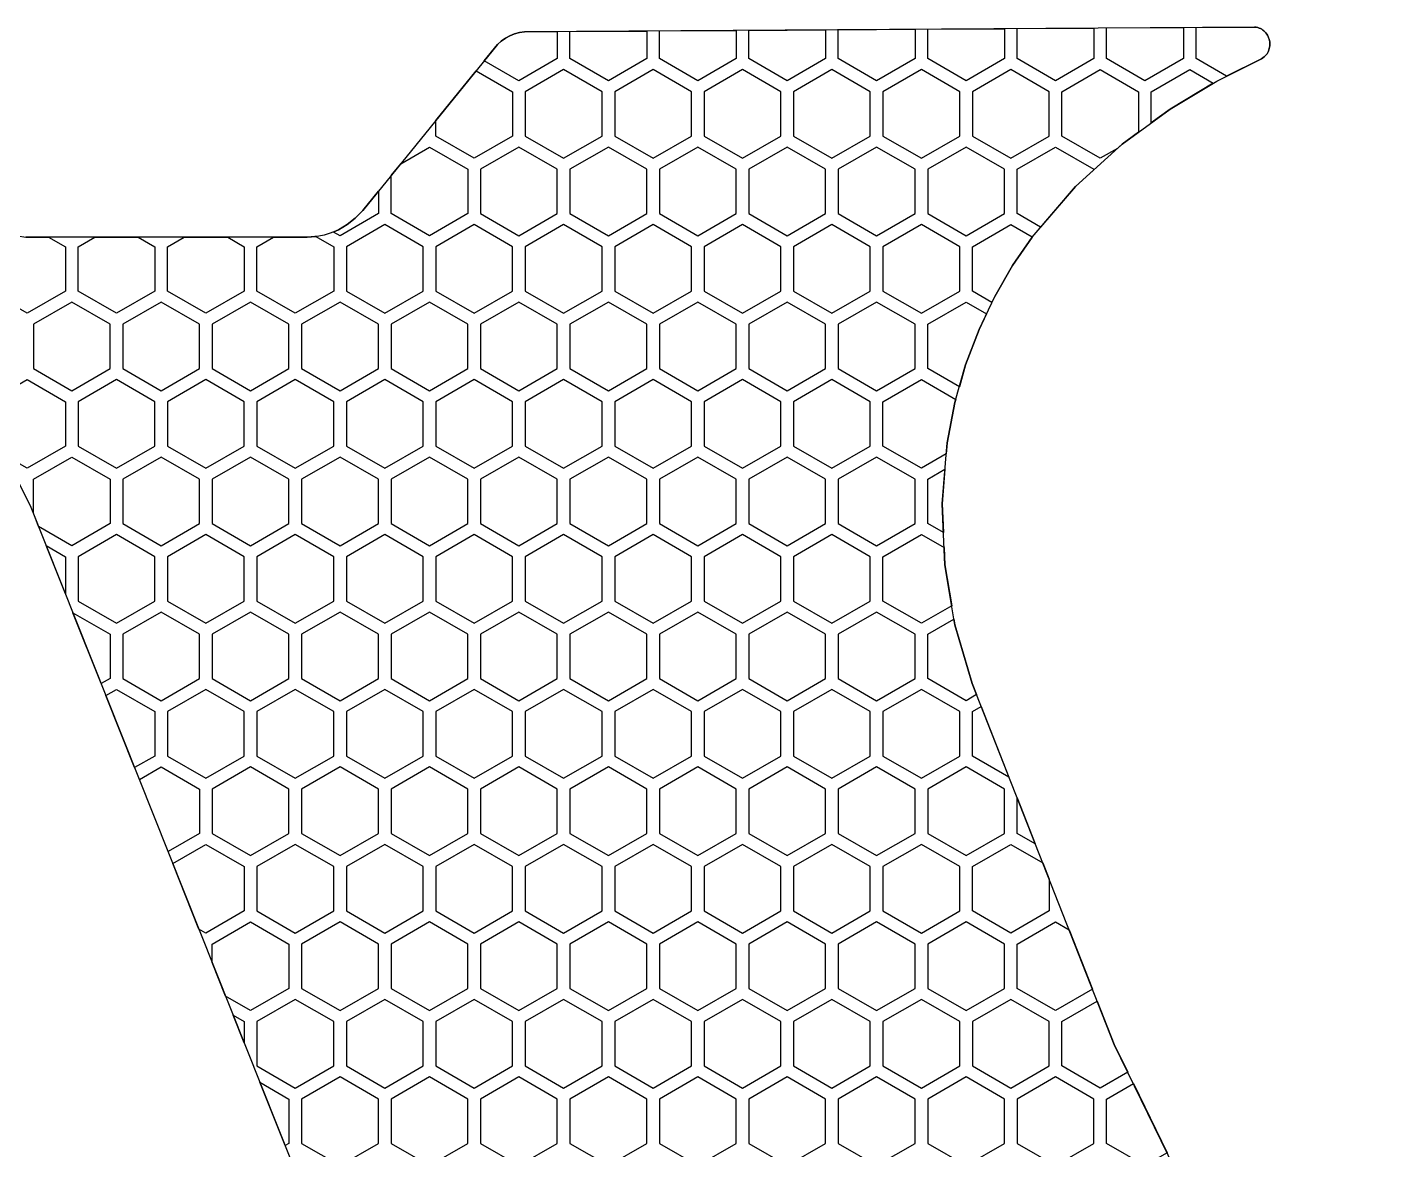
# Model space of a CAD drawing. Header units: millimetres. Extents: x 72 to 196, y -163 to -74.
# Drawn here: x 133.9 to 187.2, y -118.3 to -74 of the extents above; entities that cross this region are included whole.
import ezdxf

# ---------------------------------------------------------------- set-up
doc = ezdxf.new("R2010")
doc.units = ezdxf.units.MM
for name, color, linetype in [('outline_1', 3, 'Continuous'), ('pattern_0171', 2, 'Continuous'), ('pattern_0172', 2, 'Continuous'), ('pattern_0173', 2, 'Continuous'), ('pattern_0174', 2, 'Continuous'), ('pattern_0175', 2, 'Continuous'), ('pattern_0176', 2, 'Continuous'), ('pattern_0177', 2, 'Continuous'), ('pattern_0178', 2, 'Continuous'), ('pattern_0179', 2, 'Continuous'), ('pattern_0180', 2, 'Continuous'), ('pattern_0181', 2, 'Continuous'), ('pattern_0182', 2, 'Continuous'), ('pattern_0183', 2, 'Continuous'), ('pattern_0184', 2, 'Continuous'), ('pattern_0185', 2, 'Continuous'), ('pattern_0186', 2, 'Continuous'), ('pattern_0187', 2, 'Continuous'), ('pattern_0188', 2, 'Continuous'), ('pattern_0189', 2, 'Continuous'), ('pattern_0190', 2, 'Continuous'), ('pattern_0191', 2, 'Continuous'), ('pattern_0192', 2, 'Continuous'), ('pattern_0193', 2, 'Continuous'), ('pattern_0194', 2, 'Continuous'), ('pattern_0195', 2, 'Continuous'), ('pattern_0196', 2, 'Continuous'), ('pattern_0197', 2, 'Continuous'), ('pattern_0198', 2, 'Continuous'), ('pattern_0199', 2, 'Continuous'), ('pattern_0200', 2, 'Continuous'), ('pattern_0201', 2, 'Continuous'), ('pattern_0202', 2, 'Continuous'), ('pattern_0203', 2, 'Continuous'), ('pattern_0204', 2, 'Continuous'), ('pattern_0205', 2, 'Continuous'), ('pattern_0206', 2, 'Continuous'), ('pattern_0207', 2, 'Continuous'), ('pattern_0208', 2, 'Continuous'), ('pattern_0209', 2, 'Continuous'), ('pattern_0210', 2, 'Continuous'), ('pattern_0211', 2, 'Continuous'), ('pattern_0212', 2, 'Continuous'), ('pattern_0213', 2, 'Continuous'), ('pattern_0214', 2, 'Continuous'), ('pattern_0215', 2, 'Continuous'), ('pattern_0216', 2, 'Continuous'), ('pattern_0217', 2, 'Continuous'), ('pattern_0218', 2, 'Continuous'), ('pattern_0219', 2, 'Continuous'), ('pattern_0220', 2, 'Continuous'), ('pattern_0221', 2, 'Continuous'), ('pattern_0222', 2, 'Continuous'), ('pattern_0223', 2, 'Continuous'), ('pattern_0224', 2, 'Continuous'), ('pattern_0225', 2, 'Continuous'), ('pattern_0226', 2, 'Continuous'), ('pattern_0227', 2, 'Continuous'), ('pattern_0228', 2, 'Continuous'), ('pattern_0229', 2, 'Continuous'), ('pattern_0230', 2, 'Continuous'), ('pattern_0231', 2, 'Continuous'), ('pattern_0232', 2, 'Continuous'), ('pattern_0233', 2, 'Continuous'), ('pattern_0234', 2, 'Continuous'), ('pattern_0235', 2, 'Continuous'), ('pattern_0236', 2, 'Continuous'), ('pattern_0237', 2, 'Continuous'), ('pattern_0238', 2, 'Continuous'), ('pattern_0239', 2, 'Continuous'), ('pattern_0240', 2, 'Continuous'), ('pattern_0241', 2, 'Continuous'), ('pattern_0242', 2, 'Continuous'), ('pattern_0243', 2, 'Continuous'), ('pattern_0244', 2, 'Continuous'), ('pattern_0245', 2, 'Continuous'), ('pattern_0246', 2, 'Continuous'), ('pattern_0247', 2, 'Continuous'), ('pattern_0248', 2, 'Continuous'), ('pattern_0249', 2, 'Continuous'), ('pattern_0250', 2, 'Continuous'), ('pattern_0251', 2, 'Continuous'), ('pattern_0252', 2, 'Continuous'), ('pattern_0253', 2, 'Continuous'), ('pattern_0254', 2, 'Continuous'), ('pattern_0255', 2, 'Continuous'), ('pattern_0256', 2, 'Continuous'), ('pattern_0258', 2, 'Continuous'), ('pattern_0259', 2, 'Continuous'), ('pattern_0260', 2, 'Continuous'), ('pattern_0261', 2, 'Continuous'), ('pattern_0262', 2, 'Continuous'), ('pattern_0263', 2, 'Continuous'), ('pattern_0264', 2, 'Continuous'), ('pattern_0265', 2, 'Continuous'), ('pattern_0266', 2, 'Continuous'), ('pattern_0267', 2, 'Continuous'), ('pattern_0268', 2, 'Continuous'), ('pattern_0270', 2, 'Continuous'), ('pattern_0271', 2, 'Continuous'), ('pattern_0272', 2, 'Continuous'), ('pattern_0273', 2, 'Continuous'), ('pattern_0274', 2, 'Continuous'), ('pattern_0275', 2, 'Continuous'), ('pattern_0276', 2, 'Continuous'), ('pattern_0277', 2, 'Continuous'), ('pattern_0278', 2, 'Continuous'), ('pattern_0279', 2, 'Continuous'), ('pattern_0280', 2, 'Continuous'), ('pattern_0286', 2, 'Continuous'), ('pattern_0287', 2, 'Continuous'), ('pattern_0288', 2, 'Continuous'), ('pattern_0289', 2, 'Continuous'), ('pattern_0290', 2, 'Continuous'), ('pattern_0291', 2, 'Continuous'), ('pattern_0292', 2, 'Continuous'), ('pattern_0293', 2, 'Continuous'), ('pattern_0294', 2, 'Continuous'), ('pattern_0295', 2, 'Continuous'), ('pattern_0296', 2, 'Continuous'), ('pattern_0305', 2, 'Continuous'), ('pattern_0306', 2, 'Continuous'), ('pattern_0307', 2, 'Continuous'), ('pattern_0308', 2, 'Continuous'), ('pattern_0309', 2, 'Continuous'), ('pattern_0310', 2, 'Continuous'), ('pattern_0311', 2, 'Continuous'), ('pattern_0312', 2, 'Continuous'), ('pattern_0313', 2, 'Continuous'), ('pattern_0314', 2, 'Continuous'), ('pattern_0315', 2, 'Continuous'), ('pattern_0316', 2, 'Continuous'), ('pattern_0332', 2, 'Continuous'), ('pattern_0333', 2, 'Continuous'), ('pattern_0334', 2, 'Continuous'), ('pattern_0335', 2, 'Continuous'), ('pattern_0336', 2, 'Continuous'), ('pattern_0337', 2, 'Continuous'), ('pattern_0338', 2, 'Continuous'), ('pattern_0339', 2, 'Continuous'), ('pattern_0340', 2, 'Continuous'), ('pattern_0355', 2, 'Continuous'), ('pattern_0356', 2, 'Continuous'), ('pattern_0357', 2, 'Continuous'), ('pattern_0358', 2, 'Continuous'), ('pattern_0359', 2, 'Continuous'), ('pattern_0360', 2, 'Continuous'), ('pattern_0361', 2, 'Continuous'), ('pattern_0362', 2, 'Continuous'), ('pattern_0363', 2, 'Continuous'), ('pattern_0378', 2, 'Continuous'), ('pattern_0379', 2, 'Continuous'), ('pattern_0380', 2, 'Continuous'), ('pattern_0381', 2, 'Continuous'), ('pattern_0382', 2, 'Continuous'), ('pattern_0383', 2, 'Continuous'), ('pattern_0384', 2, 'Continuous'), ('pattern_0385', 2, 'Continuous'), ('pattern_0386', 2, 'Continuous')]:
    doc.layers.add(name, color=color, linetype=linetype)

msp = doc.modelspace()

# ---------------------------------------------------------------- linework, layer by layer
at = {"layer": 'outline_1'}
for points in [[(187.226, -135.387), (176.855, -114.14), (171.241, -99.891), (170.564, -97.575), (170.163, -95.201), (170.054, -92.799), (170.253, -90.395), (170.561, -88.804), (170.985, -87.311), (171.514, -85.914), (172.135, -84.611), (172.838, -83.399), (173.611, -82.274), (175.32, -80.277), (177.166, -78.6), (179.058, -77.22), (180.902, -76.115), (182.664, -75.233), (182.718, -75.2), (182.766, -75.163), (182.81, -75.122), (182.849, -75.079), (182.884, -75.033), (182.913, -74.986), (182.938, -74.936), (182.959, -74.884), (182.975, -74.832), (182.986, -74.778), (182.993, -74.724), (182.996, -74.67), (182.995, -74.615), (182.989, -74.561), (182.979, -74.507), (182.966, -74.454), (182.948, -74.402), (182.927, -74.352), (182.902, -74.304), (182.873, -74.258), (182.84, -74.214), (182.804, -74.173), (182.764, -74.135), (182.721, -74.1), (182.674, -74.069), (182.624, -74.042), (182.571, -74.02), (182.515, -74.002), (182.455, -73.988), (182.392, -73.98), (153.564, -74.172), (153.366, -74.202), (153.175, -74.254), (152.991, -74.327), (152.816, -74.421), (152.653, -74.534), (152.503, -74.666), (147.189, -81.216), (146.887, -81.519), (146.57, -81.776), (146.402, -81.885), (146.229, -81.982), (146.047, -82.066), (145.857, -82.136), (145.658, -82.193), (145.448, -82.237), (144.994, -82.28), (133.885, -82.271)], [(133.403, -91.595), (134.057, -92.871), (160.821, -160.057)]]:
    msp.add_lwpolyline(points, dxfattribs=at)
at = {"layer": 'pattern_0171'}
msp.add_lwpolyline([(143.123, -115.629), (144.27, -116.292), (144.27, -118.042), (144.119, -118.129)], close=True, dxfattribs=at)
at = {"layer": 'pattern_0172'}
msp.add_lwpolyline([(147.801, -116.292), (146.286, -115.417), (144.77, -116.292), (144.77, -118.042), (146.286, -118.917), (147.801, -118.042)], close=True, dxfattribs=at)
at = {"layer": 'pattern_0173'}
msp.add_lwpolyline([(151.332, -116.292), (149.817, -115.417), (148.301, -116.292), (148.301, -118.042), (149.817, -118.917), (151.332, -118.042)], close=True, dxfattribs=at)
at = {"layer": 'pattern_0174'}
msp.add_lwpolyline([(154.863, -116.292), (153.348, -115.417), (151.832, -116.292), (151.832, -118.042), (153.348, -118.917), (154.863, -118.042)], close=True, dxfattribs=at)
at = {"layer": 'pattern_0175'}
msp.add_lwpolyline([(158.394, -116.292), (156.879, -115.417), (155.363, -116.292), (155.363, -118.042), (156.879, -118.917), (158.394, -118.042)], close=True, dxfattribs=at)
at = {"layer": 'pattern_0176'}
msp.add_lwpolyline([(161.926, -116.292), (160.41, -115.417), (158.894, -116.292), (158.894, -118.042), (160.41, -118.917), (161.926, -118.042)], close=True, dxfattribs=at)
at = {"layer": 'pattern_0177'}
msp.add_lwpolyline([(165.457, -116.292), (163.941, -115.417), (162.426, -116.292), (162.426, -118.042), (163.941, -118.917), (165.457, -118.042)], close=True, dxfattribs=at)
at = {"layer": 'pattern_0178'}
msp.add_lwpolyline([(168.988, -116.292), (167.472, -115.417), (165.957, -116.292), (165.957, -118.042), (167.472, -118.917), (168.988, -118.042)], close=True, dxfattribs=at)
at = {"layer": 'pattern_0179'}
msp.add_lwpolyline([(172.519, -116.292), (171.003, -115.417), (169.488, -116.292), (169.488, -118.042), (171.003, -118.917), (172.519, -118.042)], close=True, dxfattribs=at)
at = {"layer": 'pattern_0180'}
msp.add_lwpolyline([(176.05, -116.292), (174.534, -115.417), (173.019, -116.292), (173.019, -118.042), (174.534, -118.917), (176.05, -118.042)], close=True, dxfattribs=at)
at = {"layer": 'pattern_0181'}
msp.add_lwpolyline([(178.94, -118.412), (178.065, -118.917), (176.55, -118.042), (176.55, -116.292), (177.607, -115.681)], close=True, dxfattribs=at)
at = {"layer": 'pattern_0182'}
msp.add_lwpolyline([(142.068, -112.981), (142.505, -113.234), (142.505, -114.078)], close=True, dxfattribs=at)
at = {"layer": 'pattern_0183'}
msp.add_lwpolyline([(146.036, -113.234), (144.52, -112.359), (143.005, -113.234), (143.005, -114.984), (144.52, -115.859), (146.036, -114.984)], close=True, dxfattribs=at)
at = {"layer": 'pattern_0184'}
msp.add_lwpolyline([(149.567, -113.234), (148.051, -112.359), (146.536, -113.234), (146.536, -114.984), (148.051, -115.859), (149.567, -114.984)], close=True, dxfattribs=at)
at = {"layer": 'pattern_0185'}
msp.add_lwpolyline([(153.098, -113.234), (151.582, -112.359), (150.067, -113.234), (150.067, -114.984), (151.582, -115.859), (153.098, -114.984)], close=True, dxfattribs=at)
at = {"layer": 'pattern_0186'}
msp.add_lwpolyline([(156.629, -113.234), (155.113, -112.359), (153.598, -113.234), (153.598, -114.984), (155.113, -115.859), (156.629, -114.984)], close=True, dxfattribs=at)
at = {"layer": 'pattern_0187'}
msp.add_lwpolyline([(160.16, -113.234), (158.644, -112.359), (157.129, -113.234), (157.129, -114.984), (158.644, -115.859), (160.16, -114.984)], close=True, dxfattribs=at)
at = {"layer": 'pattern_0188'}
msp.add_lwpolyline([(163.691, -113.234), (162.176, -112.359), (160.66, -113.234), (160.66, -114.984), (162.176, -115.859), (163.691, -114.984)], close=True, dxfattribs=at)
at = {"layer": 'pattern_0189'}
msp.add_lwpolyline([(167.222, -113.234), (165.707, -112.359), (164.191, -113.234), (164.191, -114.984), (165.707, -115.859), (167.222, -114.984)], close=True, dxfattribs=at)
at = {"layer": 'pattern_0190'}
msp.add_lwpolyline([(170.753, -113.234), (169.238, -112.359), (167.722, -113.234), (167.722, -114.984), (169.238, -115.859), (170.753, -114.984)], close=True, dxfattribs=at)
at = {"layer": 'pattern_0191'}
msp.add_lwpolyline([(174.284, -113.234), (172.769, -112.359), (171.253, -113.234), (171.253, -114.984), (172.769, -115.859), (174.284, -114.984)], close=True, dxfattribs=at)
at = {"layer": 'pattern_0192'}
msp.add_lwpolyline([(176.855, -114.14), (177.387, -115.231), (176.3, -115.859), (174.784, -114.984), (174.784, -113.234), (176.18, -112.428)], close=True, dxfattribs=at)
at = {"layer": 'pattern_0193'}
msp.add_lwpolyline([(141.239, -110.901), (141.239, -110.176), (142.755, -109.301), (144.27, -110.176), (144.27, -111.926), (142.755, -112.801), (141.769, -112.232)], close=True, dxfattribs=at)
at = {"layer": 'pattern_0194'}
msp.add_lwpolyline([(147.801, -110.176), (146.286, -109.301), (144.77, -110.176), (144.77, -111.926), (146.286, -112.801), (147.801, -111.926)], close=True, dxfattribs=at)
at = {"layer": 'pattern_0195'}
msp.add_lwpolyline([(151.332, -110.176), (149.817, -109.301), (148.301, -110.176), (148.301, -111.926), (149.817, -112.801), (151.332, -111.926)], close=True, dxfattribs=at)
at = {"layer": 'pattern_0196'}
msp.add_lwpolyline([(154.863, -110.176), (153.348, -109.301), (151.832, -110.176), (151.832, -111.926), (153.348, -112.801), (154.863, -111.926)], close=True, dxfattribs=at)
at = {"layer": 'pattern_0197'}
msp.add_lwpolyline([(158.394, -110.176), (156.879, -109.301), (155.363, -110.176), (155.363, -111.926), (156.879, -112.801), (158.394, -111.926)], close=True, dxfattribs=at)
at = {"layer": 'pattern_0198'}
msp.add_lwpolyline([(161.926, -110.176), (160.41, -109.301), (158.894, -110.176), (158.894, -111.926), (160.41, -112.801), (161.926, -111.926)], close=True, dxfattribs=at)
at = {"layer": 'pattern_0199'}
msp.add_lwpolyline([(165.457, -110.176), (163.941, -109.301), (162.426, -110.176), (162.426, -111.926), (163.941, -112.801), (165.457, -111.926)], close=True, dxfattribs=at)
at = {"layer": 'pattern_0200'}
msp.add_lwpolyline([(168.988, -110.176), (167.472, -109.301), (165.957, -110.176), (165.957, -111.926), (167.472, -112.801), (168.988, -111.926)], close=True, dxfattribs=at)
at = {"layer": 'pattern_0201'}
msp.add_lwpolyline([(172.519, -110.176), (171.003, -109.301), (169.488, -110.176), (169.488, -111.926), (171.003, -112.801), (172.519, -111.926)], close=True, dxfattribs=at)
at = {"layer": 'pattern_0202'}
msp.add_lwpolyline([(175.995, -111.957), (174.534, -112.801), (173.019, -111.926), (173.019, -110.176), (174.534, -109.301), (175.07, -109.61)], close=True, dxfattribs=at)
at = {"layer": 'pattern_0203'}
msp.add_lwpolyline([(139.684, -106.996), (140.989, -106.243), (142.505, -107.118), (142.505, -108.868), (140.989, -109.743), (140.714, -109.584)], close=True, dxfattribs=at)
at = {"layer": 'pattern_0204'}
msp.add_lwpolyline([(146.036, -107.118), (144.52, -106.243), (143.005, -107.118), (143.005, -108.868), (144.52, -109.743), (146.036, -108.868)], close=True, dxfattribs=at)
at = {"layer": 'pattern_0205'}
msp.add_lwpolyline([(149.567, -107.118), (148.051, -106.243), (146.536, -107.118), (146.536, -108.868), (148.051, -109.743), (149.567, -108.868)], close=True, dxfattribs=at)
at = {"layer": 'pattern_0206'}
msp.add_lwpolyline([(153.098, -107.118), (151.582, -106.243), (150.067, -107.118), (150.067, -108.868), (151.582, -109.743), (153.098, -108.868)], close=True, dxfattribs=at)
at = {"layer": 'pattern_0207'}
msp.add_lwpolyline([(156.629, -107.118), (155.113, -106.243), (153.598, -107.118), (153.598, -108.868), (155.113, -109.743), (156.629, -108.868)], close=True, dxfattribs=at)
at = {"layer": 'pattern_0208'}
msp.add_lwpolyline([(160.16, -107.118), (158.644, -106.243), (157.129, -107.118), (157.129, -108.868), (158.644, -109.743), (160.16, -108.868)], close=True, dxfattribs=at)
at = {"layer": 'pattern_0209'}
msp.add_lwpolyline([(163.691, -107.118), (162.176, -106.243), (160.66, -107.118), (160.66, -108.868), (162.176, -109.743), (163.691, -108.868)], close=True, dxfattribs=at)
at = {"layer": 'pattern_0210'}
msp.add_lwpolyline([(167.222, -107.118), (165.707, -106.243), (164.191, -107.118), (164.191, -108.868), (165.707, -109.743), (167.222, -108.868)], close=True, dxfattribs=at)
at = {"layer": 'pattern_0211'}
msp.add_lwpolyline([(170.753, -107.118), (169.238, -106.243), (167.722, -107.118), (167.722, -108.868), (169.238, -109.743), (170.753, -108.868)], close=True, dxfattribs=at)
at = {"layer": 'pattern_0212'}
msp.add_lwpolyline([(174.284, -107.616), (174.284, -108.868), (172.769, -109.743), (171.253, -108.868), (171.253, -107.118), (172.769, -106.243), (174.03, -106.971)], close=True, dxfattribs=at)
at = {"layer": 'pattern_0213'}
msp.add_lwpolyline([(138.363, -103.681), (139.223, -103.185), (140.739, -104.06), (140.739, -105.81), (139.497, -106.527)], close=True, dxfattribs=at)
at = {"layer": 'pattern_0214'}
msp.add_lwpolyline([(144.27, -104.06), (142.755, -103.185), (141.239, -104.06), (141.239, -105.81), (142.755, -106.685), (144.27, -105.81)], close=True, dxfattribs=at)
at = {"layer": 'pattern_0215'}
msp.add_lwpolyline([(147.801, -104.06), (146.286, -103.185), (144.77, -104.06), (144.77, -105.81), (146.286, -106.685), (147.801, -105.81)], close=True, dxfattribs=at)
at = {"layer": 'pattern_0216'}
msp.add_lwpolyline([(151.332, -104.06), (149.817, -103.185), (148.301, -104.06), (148.301, -105.81), (149.817, -106.685), (151.332, -105.81)], close=True, dxfattribs=at)
at = {"layer": 'pattern_0217'}
msp.add_lwpolyline([(154.863, -104.06), (153.348, -103.185), (151.832, -104.06), (151.832, -105.81), (153.348, -106.685), (154.863, -105.81)], close=True, dxfattribs=at)
at = {"layer": 'pattern_0218'}
msp.add_lwpolyline([(158.394, -104.06), (156.879, -103.185), (155.363, -104.06), (155.363, -105.81), (156.879, -106.685), (158.394, -105.81)], close=True, dxfattribs=at)
at = {"layer": 'pattern_0219'}
msp.add_lwpolyline([(161.926, -104.06), (160.41, -103.185), (158.894, -104.06), (158.894, -105.81), (160.41, -106.685), (161.926, -105.81)], close=True, dxfattribs=at)
at = {"layer": 'pattern_0220'}
msp.add_lwpolyline([(165.457, -104.06), (163.941, -103.185), (162.426, -104.06), (162.426, -105.81), (163.941, -106.685), (165.457, -105.81)], close=True, dxfattribs=at)
at = {"layer": 'pattern_0221'}
msp.add_lwpolyline([(168.988, -104.06), (167.472, -103.185), (165.957, -104.06), (165.957, -105.81), (167.472, -106.685), (168.988, -105.81)], close=True, dxfattribs=at)
at = {"layer": 'pattern_0222'}
msp.add_lwpolyline([(172.519, -104.06), (171.003, -103.185), (169.488, -104.06), (169.488, -105.81), (171.003, -106.685), (172.519, -105.81)], close=True, dxfattribs=at)
at = {"layer": 'pattern_0223'}
msp.add_lwpolyline([(173.736, -106.223), (173.019, -105.81), (173.019, -104.404)], close=True, dxfattribs=at)
at = {"layer": 'pattern_0224'}
msp.add_lwpolyline([(137.042, -100.366), (137.458, -100.127), (138.973, -101.002), (138.973, -102.752), (138.176, -103.212)], close=True, dxfattribs=at)
at = {"layer": 'pattern_0225'}
msp.add_lwpolyline([(142.505, -101.002), (140.989, -100.127), (139.473, -101.002), (139.473, -102.752), (140.989, -103.627), (142.505, -102.752)], close=True, dxfattribs=at)
at = {"layer": 'pattern_0226'}
msp.add_lwpolyline([(146.036, -101.002), (144.52, -100.127), (143.005, -101.002), (143.005, -102.752), (144.52, -103.627), (146.036, -102.752)], close=True, dxfattribs=at)
at = {"layer": 'pattern_0227'}
msp.add_lwpolyline([(149.567, -101.002), (148.051, -100.127), (146.536, -101.002), (146.536, -102.752), (148.051, -103.627), (149.567, -102.752)], close=True, dxfattribs=at)
at = {"layer": 'pattern_0228'}
msp.add_lwpolyline([(153.098, -101.002), (151.582, -100.127), (150.067, -101.002), (150.067, -102.752), (151.582, -103.627), (153.098, -102.752)], close=True, dxfattribs=at)
at = {"layer": 'pattern_0229'}
msp.add_lwpolyline([(156.629, -101.002), (155.113, -100.127), (153.598, -101.002), (153.598, -102.752), (155.113, -103.627), (156.629, -102.752)], close=True, dxfattribs=at)
at = {"layer": 'pattern_0230'}
msp.add_lwpolyline([(160.16, -101.002), (158.644, -100.127), (157.129, -101.002), (157.129, -102.752), (158.644, -103.627), (160.16, -102.752)], close=True, dxfattribs=at)
at = {"layer": 'pattern_0231'}
msp.add_lwpolyline([(163.691, -101.002), (162.176, -100.127), (160.66, -101.002), (160.66, -102.752), (162.176, -103.627), (163.691, -102.752)], close=True, dxfattribs=at)
at = {"layer": 'pattern_0232'}
msp.add_lwpolyline([(167.222, -101.002), (165.707, -100.127), (164.191, -101.002), (164.191, -102.752), (165.707, -103.627), (167.222, -102.752)], close=True, dxfattribs=at)
at = {"layer": 'pattern_0233'}
msp.add_lwpolyline([(170.753, -101.002), (169.238, -100.127), (167.722, -101.002), (167.722, -102.752), (169.238, -103.627), (170.753, -102.752)], close=True, dxfattribs=at)
at = {"layer": 'pattern_0234'}
msp.add_lwpolyline([(172.696, -103.584), (171.253, -102.752), (171.253, -101.002), (171.599, -100.802)], close=True, dxfattribs=at)
at = {"layer": 'pattern_0235'}
msp.add_lwpolyline([(135.74, -97.096), (137.208, -97.944), (137.208, -99.694), (136.855, -99.897)], close=True, dxfattribs=at)
at = {"layer": 'pattern_0236'}
msp.add_lwpolyline([(140.739, -97.944), (139.223, -97.069), (137.708, -97.944), (137.708, -99.694), (139.223, -100.569), (140.739, -99.694)], close=True, dxfattribs=at)
at = {"layer": 'pattern_0237'}
msp.add_lwpolyline([(144.27, -97.944), (142.755, -97.069), (141.239, -97.944), (141.239, -99.694), (142.755, -100.569), (144.27, -99.694)], close=True, dxfattribs=at)
at = {"layer": 'pattern_0238'}
msp.add_lwpolyline([(147.801, -97.944), (146.286, -97.069), (144.77, -97.944), (144.77, -99.694), (146.286, -100.569), (147.801, -99.694)], close=True, dxfattribs=at)
at = {"layer": 'pattern_0239'}
msp.add_lwpolyline([(151.332, -97.944), (149.817, -97.069), (148.301, -97.944), (148.301, -99.694), (149.817, -100.569), (151.332, -99.694)], close=True, dxfattribs=at)
at = {"layer": 'pattern_0240'}
msp.add_lwpolyline([(154.863, -97.944), (153.348, -97.069), (151.832, -97.944), (151.832, -99.694), (153.348, -100.569), (154.863, -99.694)], close=True, dxfattribs=at)
at = {"layer": 'pattern_0241'}
msp.add_lwpolyline([(158.394, -97.944), (156.879, -97.069), (155.363, -97.944), (155.363, -99.694), (156.879, -100.569), (158.394, -99.694)], close=True, dxfattribs=at)
at = {"layer": 'pattern_0242'}
msp.add_lwpolyline([(161.926, -97.944), (160.41, -97.069), (158.894, -97.944), (158.894, -99.694), (160.41, -100.569), (161.926, -99.694)], close=True, dxfattribs=at)
at = {"layer": 'pattern_0243'}
msp.add_lwpolyline([(165.457, -97.944), (163.941, -97.069), (162.426, -97.944), (162.426, -99.694), (163.941, -100.569), (165.457, -99.694)], close=True, dxfattribs=at)
at = {"layer": 'pattern_0244'}
msp.add_lwpolyline([(168.988, -97.944), (167.472, -97.069), (165.957, -97.944), (165.957, -99.694), (167.472, -100.569), (168.988, -99.694)], close=True, dxfattribs=at)
at = {"layer": 'pattern_0245'}
msp.add_lwpolyline([(170.564, -97.575), (171.241, -99.891), (171.414, -100.331), (171.003, -100.569), (169.488, -99.694), (169.488, -97.944), (170.525, -97.345)], close=True, dxfattribs=at)
at = {"layer": 'pattern_0246'}
msp.add_lwpolyline([(134.685, -94.448), (135.442, -94.886), (135.442, -96.35)], close=True, dxfattribs=at)
at = {"layer": 'pattern_0247'}
msp.add_lwpolyline([(138.973, -94.886), (137.458, -94.011), (135.942, -94.886), (135.942, -96.636), (137.458, -97.511), (138.973, -96.636)], close=True, dxfattribs=at)
at = {"layer": 'pattern_0248'}
msp.add_lwpolyline([(142.505, -94.886), (140.989, -94.011), (139.473, -94.886), (139.473, -96.636), (140.989, -97.511), (142.505, -96.636)], close=True, dxfattribs=at)
at = {"layer": 'pattern_0249'}
msp.add_lwpolyline([(146.036, -94.886), (144.52, -94.011), (143.005, -94.886), (143.005, -96.636), (144.52, -97.511), (146.036, -96.636)], close=True, dxfattribs=at)
at = {"layer": 'pattern_0250'}
msp.add_lwpolyline([(149.567, -94.886), (148.051, -94.011), (146.536, -94.886), (146.536, -96.636), (148.051, -97.511), (149.567, -96.636)], close=True, dxfattribs=at)
at = {"layer": 'pattern_0251'}
msp.add_lwpolyline([(153.098, -94.886), (151.582, -94.011), (150.067, -94.886), (150.067, -96.636), (151.582, -97.511), (153.098, -96.636)], close=True, dxfattribs=at)
at = {"layer": 'pattern_0252'}
msp.add_lwpolyline([(156.629, -94.886), (155.113, -94.011), (153.598, -94.886), (153.598, -96.636), (155.113, -97.511), (156.629, -96.636)], close=True, dxfattribs=at)
at = {"layer": 'pattern_0253'}
msp.add_lwpolyline([(160.16, -94.886), (158.644, -94.011), (157.129, -94.886), (157.129, -96.636), (158.644, -97.511), (160.16, -96.636)], close=True, dxfattribs=at)
at = {"layer": 'pattern_0254'}
msp.add_lwpolyline([(163.691, -94.886), (162.176, -94.011), (160.66, -94.886), (160.66, -96.636), (162.176, -97.511), (163.691, -96.636)], close=True, dxfattribs=at)
at = {"layer": 'pattern_0255'}
msp.add_lwpolyline([(167.222, -94.886), (165.707, -94.011), (164.191, -94.886), (164.191, -96.636), (165.707, -97.511), (167.222, -96.636)], close=True, dxfattribs=at)
at = {"layer": 'pattern_0256'}
msp.add_lwpolyline([(170.163, -95.201), (170.436, -96.819), (169.238, -97.511), (167.722, -96.636), (167.722, -94.886), (169.238, -94.011), (170.132, -94.527)], close=True, dxfattribs=at)
at = {"layer": 'pattern_0258'}
msp.add_lwpolyline([(134.177, -93.173), (134.177, -91.827), (135.692, -90.952), (137.208, -91.827), (137.208, -93.577), (135.692, -94.452), (134.386, -93.698)], close=True, dxfattribs=at)
at = {"layer": 'pattern_0259'}
msp.add_lwpolyline([(140.739, -91.827), (139.223, -90.952), (137.708, -91.827), (137.708, -93.577), (139.223, -94.452), (140.739, -93.577)], close=True, dxfattribs=at)
at = {"layer": 'pattern_0260'}
msp.add_lwpolyline([(144.27, -91.827), (142.755, -90.952), (141.239, -91.827), (141.239, -93.577), (142.755, -94.452), (144.27, -93.577)], close=True, dxfattribs=at)
at = {"layer": 'pattern_0261'}
msp.add_lwpolyline([(147.801, -91.827), (146.286, -90.952), (144.77, -91.827), (144.77, -93.577), (146.286, -94.452), (147.801, -93.577)], close=True, dxfattribs=at)
at = {"layer": 'pattern_0262'}
msp.add_lwpolyline([(151.332, -91.827), (149.817, -90.952), (148.301, -91.827), (148.301, -93.577), (149.817, -94.452), (151.332, -93.577)], close=True, dxfattribs=at)
at = {"layer": 'pattern_0263'}
msp.add_lwpolyline([(154.863, -91.827), (153.348, -90.952), (151.832, -91.827), (151.832, -93.577), (153.348, -94.452), (154.863, -93.577)], close=True, dxfattribs=at)
at = {"layer": 'pattern_0264'}
msp.add_lwpolyline([(158.394, -91.827), (156.879, -90.952), (155.363, -91.827), (155.363, -93.577), (156.879, -94.452), (158.394, -93.577)], close=True, dxfattribs=at)
at = {"layer": 'pattern_0265'}
msp.add_lwpolyline([(161.926, -91.827), (160.41, -90.952), (158.894, -91.827), (158.894, -93.577), (160.41, -94.452), (161.926, -93.577)], close=True, dxfattribs=at)
at = {"layer": 'pattern_0266'}
msp.add_lwpolyline([(165.457, -91.827), (163.941, -90.952), (162.426, -91.827), (162.426, -93.577), (163.941, -94.452), (165.457, -93.577)], close=True, dxfattribs=at)
at = {"layer": 'pattern_0267'}
msp.add_lwpolyline([(168.988, -91.827), (167.472, -90.952), (165.957, -91.827), (165.957, -93.577), (167.472, -94.452), (168.988, -93.577)], close=True, dxfattribs=at)
at = {"layer": 'pattern_0268'}
msp.add_lwpolyline([(170.054, -92.799), (170.105, -93.934), (169.488, -93.577), (169.488, -91.827), (170.167, -91.436)], close=True, dxfattribs=at)
at = {"layer": 'pattern_0270'}
msp.add_lwpolyline([(132.631, -90.42), (132.411, -90.151), (132.411, -88.769), (133.927, -87.894), (135.442, -88.769), (135.442, -90.519), (133.927, -91.394), (132.871, -90.785)], close=True, dxfattribs=at)
at = {"layer": 'pattern_0271'}
msp.add_lwpolyline([(138.973, -88.769), (137.458, -87.894), (135.942, -88.769), (135.942, -90.519), (137.458, -91.394), (138.973, -90.519)], close=True, dxfattribs=at)
at = {"layer": 'pattern_0272'}
msp.add_lwpolyline([(142.505, -88.769), (140.989, -87.894), (139.473, -88.769), (139.473, -90.519), (140.989, -91.394), (142.505, -90.519)], close=True, dxfattribs=at)
at = {"layer": 'pattern_0273'}
msp.add_lwpolyline([(146.036, -88.769), (144.52, -87.894), (143.005, -88.769), (143.005, -90.519), (144.52, -91.394), (146.036, -90.519)], close=True, dxfattribs=at)
at = {"layer": 'pattern_0274'}
msp.add_lwpolyline([(149.567, -88.769), (148.051, -87.894), (146.536, -88.769), (146.536, -90.519), (148.051, -91.394), (149.567, -90.519)], close=True, dxfattribs=at)
at = {"layer": 'pattern_0275'}
msp.add_lwpolyline([(153.098, -88.769), (151.582, -87.894), (150.067, -88.769), (150.067, -90.519), (151.582, -91.394), (153.098, -90.519)], close=True, dxfattribs=at)
at = {"layer": 'pattern_0276'}
msp.add_lwpolyline([(156.629, -88.769), (155.113, -87.894), (153.598, -88.769), (153.598, -90.519), (155.113, -91.394), (156.629, -90.519)], close=True, dxfattribs=at)
at = {"layer": 'pattern_0277'}
msp.add_lwpolyline([(160.16, -88.769), (158.644, -87.894), (157.129, -88.769), (157.129, -90.519), (158.644, -91.394), (160.16, -90.519)], close=True, dxfattribs=at)
at = {"layer": 'pattern_0278'}
msp.add_lwpolyline([(163.691, -88.769), (162.176, -87.894), (160.66, -88.769), (160.66, -90.519), (162.176, -91.394), (163.691, -90.519)], close=True, dxfattribs=at)
at = {"layer": 'pattern_0279'}
msp.add_lwpolyline([(167.222, -88.769), (165.707, -87.894), (164.191, -88.769), (164.191, -90.519), (165.707, -91.394), (167.222, -90.519)], close=True, dxfattribs=at)
at = {"layer": 'pattern_0280'}
msp.add_lwpolyline([(170.561, -88.804), (170.253, -90.395), (170.217, -90.829), (169.238, -91.394), (167.722, -90.519), (167.722, -88.769), (169.238, -87.894), (170.596, -88.679)], close=True, dxfattribs=at)
at = {"layer": 'pattern_0286'}
msp.add_lwpolyline([(137.208, -85.711), (135.692, -84.836), (134.177, -85.711), (134.177, -87.461), (135.692, -88.336), (137.208, -87.461)], close=True, dxfattribs=at)
at = {"layer": 'pattern_0287'}
msp.add_lwpolyline([(140.739, -85.711), (139.223, -84.836), (137.708, -85.711), (137.708, -87.461), (139.223, -88.336), (140.739, -87.461)], close=True, dxfattribs=at)
at = {"layer": 'pattern_0288'}
msp.add_lwpolyline([(144.27, -85.711), (142.755, -84.836), (141.239, -85.711), (141.239, -87.461), (142.755, -88.336), (144.27, -87.461)], close=True, dxfattribs=at)
at = {"layer": 'pattern_0289'}
msp.add_lwpolyline([(147.801, -85.711), (146.286, -84.836), (144.77, -85.711), (144.77, -87.461), (146.286, -88.336), (147.801, -87.461)], close=True, dxfattribs=at)
at = {"layer": 'pattern_0290'}
msp.add_lwpolyline([(151.332, -85.711), (149.817, -84.836), (148.301, -85.711), (148.301, -87.461), (149.817, -88.336), (151.332, -87.461)], close=True, dxfattribs=at)
at = {"layer": 'pattern_0291'}
msp.add_lwpolyline([(154.863, -85.711), (153.348, -84.836), (151.832, -85.711), (151.832, -87.461), (153.348, -88.336), (154.863, -87.461)], close=True, dxfattribs=at)
at = {"layer": 'pattern_0292'}
msp.add_lwpolyline([(158.394, -85.711), (156.879, -84.836), (155.363, -85.711), (155.363, -87.461), (156.879, -88.336), (158.394, -87.461)], close=True, dxfattribs=at)
at = {"layer": 'pattern_0293'}
msp.add_lwpolyline([(161.926, -85.711), (160.41, -84.836), (158.894, -85.711), (158.894, -87.461), (160.41, -88.336), (161.926, -87.461)], close=True, dxfattribs=at)
at = {"layer": 'pattern_0294'}
msp.add_lwpolyline([(165.457, -85.711), (163.941, -84.836), (162.426, -85.711), (162.426, -87.461), (163.941, -88.336), (165.457, -87.461)], close=True, dxfattribs=at)
at = {"layer": 'pattern_0295'}
msp.add_lwpolyline([(168.988, -85.711), (167.472, -84.836), (165.957, -85.711), (165.957, -87.461), (167.472, -88.336), (168.988, -87.461)], close=True, dxfattribs=at)
at = {"layer": 'pattern_0296'}
msp.add_lwpolyline([(171.514, -85.914), (170.985, -87.311), (170.737, -88.183), (169.488, -87.461), (169.488, -85.711), (171.003, -84.836), (171.807, -85.3)], close=True, dxfattribs=at)
at = {"layer": 'pattern_0305'}
msp.add_lwpolyline([(133.551, -82.221), (133.885, -82.271), (134.781, -82.271), (135.442, -82.653), (135.442, -84.403), (133.927, -85.278), (132.411, -84.403), (132.411, -82.653), (133.286, -82.148)], close=True, dxfattribs=at)
at = {"layer": 'pattern_0306'}
msp.add_lwpolyline([(138.317, -82.274), (138.973, -82.653), (138.973, -84.403), (137.458, -85.278), (135.942, -84.403), (135.942, -82.653), (136.602, -82.273)], close=True, dxfattribs=at)
at = {"layer": 'pattern_0307'}
msp.add_lwpolyline([(141.853, -82.277), (142.505, -82.653), (142.505, -84.403), (140.989, -85.278), (139.473, -84.403), (139.473, -82.653), (140.127, -82.276)], close=True, dxfattribs=at)
at = {"layer": 'pattern_0308'}
msp.add_lwpolyline([(144.994, -82.28), (145.333, -82.248), (146.036, -82.653), (146.036, -84.403), (144.52, -85.278), (143.005, -84.403), (143.005, -82.653), (143.653, -82.279)], close=True, dxfattribs=at)
at = {"layer": 'pattern_0309'}
msp.add_lwpolyline([(149.567, -82.653), (148.051, -81.778), (146.536, -82.653), (146.536, -84.403), (148.051, -85.278), (149.567, -84.403)], close=True, dxfattribs=at)
at = {"layer": 'pattern_0310'}
msp.add_lwpolyline([(153.098, -82.653), (151.582, -81.778), (150.067, -82.653), (150.067, -84.403), (151.582, -85.278), (153.098, -84.403)], close=True, dxfattribs=at)
at = {"layer": 'pattern_0311'}
msp.add_lwpolyline([(156.629, -82.653), (155.113, -81.778), (153.598, -82.653), (153.598, -84.403), (155.113, -85.278), (156.629, -84.403)], close=True, dxfattribs=at)
at = {"layer": 'pattern_0312'}
msp.add_lwpolyline([(160.16, -82.653), (158.644, -81.778), (157.129, -82.653), (157.129, -84.403), (158.644, -85.278), (160.16, -84.403)], close=True, dxfattribs=at)
at = {"layer": 'pattern_0313'}
msp.add_lwpolyline([(163.691, -82.653), (162.176, -81.778), (160.66, -82.653), (160.66, -84.403), (162.176, -85.278), (163.691, -84.403)], close=True, dxfattribs=at)
at = {"layer": 'pattern_0314'}
msp.add_lwpolyline([(167.222, -82.653), (165.707, -81.778), (164.191, -82.653), (164.191, -84.403), (165.707, -85.278), (167.222, -84.403)], close=True, dxfattribs=at)
at = {"layer": 'pattern_0315'}
msp.add_lwpolyline([(170.753, -82.653), (169.238, -81.778), (167.722, -82.653), (167.722, -84.403), (169.238, -85.278), (170.753, -84.403)], close=True, dxfattribs=at)
at = {"layer": 'pattern_0316'}
msp.add_lwpolyline([(173.611, -82.274), (172.838, -83.399), (172.135, -84.611), (172.023, -84.848), (171.253, -84.403), (171.253, -82.653), (172.769, -81.778), (173.617, -82.268)], close=True, dxfattribs=at)
at = {"layer": 'pattern_0332'}
msp.add_lwpolyline([(146.047, -82.066), (146.229, -81.982), (146.402, -81.885), (146.57, -81.776), (146.887, -81.519), (147.189, -81.216), (147.801, -80.461), (147.801, -81.345), (146.286, -82.22), (146.029, -82.072)], close=True, dxfattribs=at)
at = {"layer": 'pattern_0333'}
msp.add_lwpolyline([(148.682, -79.376), (149.817, -78.72), (151.332, -79.595), (151.332, -81.345), (149.817, -82.22), (148.301, -81.345), (148.301, -79.845)], close=True, dxfattribs=at)
at = {"layer": 'pattern_0334'}
msp.add_lwpolyline([(154.863, -79.595), (153.348, -78.72), (151.832, -79.595), (151.832, -81.345), (153.348, -82.22), (154.863, -81.345)], close=True, dxfattribs=at)
at = {"layer": 'pattern_0335'}
msp.add_lwpolyline([(158.394, -79.595), (156.879, -78.72), (155.363, -79.595), (155.363, -81.345), (156.879, -82.22), (158.394, -81.345)], close=True, dxfattribs=at)
at = {"layer": 'pattern_0336'}
msp.add_lwpolyline([(161.926, -79.595), (160.41, -78.72), (158.894, -79.595), (158.894, -81.345), (160.41, -82.22), (161.926, -81.345)], close=True, dxfattribs=at)
at = {"layer": 'pattern_0337'}
msp.add_lwpolyline([(165.457, -79.595), (163.941, -78.72), (162.426, -79.595), (162.426, -81.345), (163.941, -82.22), (165.457, -81.345)], close=True, dxfattribs=at)
at = {"layer": 'pattern_0338'}
msp.add_lwpolyline([(168.988, -79.595), (167.472, -78.72), (165.957, -79.595), (165.957, -81.345), (167.472, -82.22), (168.988, -81.345)], close=True, dxfattribs=at)
at = {"layer": 'pattern_0339'}
msp.add_lwpolyline([(172.519, -79.595), (171.003, -78.72), (169.488, -79.595), (169.488, -81.345), (171.003, -82.22), (172.519, -81.345)], close=True, dxfattribs=at)
at = {"layer": 'pattern_0340'}
msp.add_lwpolyline([(175.32, -80.277), (173.947, -81.881), (173.019, -81.345), (173.019, -79.595), (174.534, -78.72), (176.05, -79.595), (176.05, -79.614)], close=True, dxfattribs=at)
at = {"layer": 'pattern_0355'}
msp.add_lwpolyline([(151.659, -75.706), (153.098, -76.537), (153.098, -78.287), (151.582, -79.162), (150.067, -78.287), (150.067, -77.668)], close=True, dxfattribs=at)
at = {"layer": 'pattern_0356'}
msp.add_lwpolyline([(156.629, -76.537), (155.113, -75.662), (153.598, -76.537), (153.598, -78.287), (155.113, -79.162), (156.629, -78.287)], close=True, dxfattribs=at)
at = {"layer": 'pattern_0357'}
msp.add_lwpolyline([(160.16, -76.537), (158.644, -75.662), (157.129, -76.537), (157.129, -78.287), (158.644, -79.162), (160.16, -78.287)], close=True, dxfattribs=at)
at = {"layer": 'pattern_0358'}
msp.add_lwpolyline([(163.691, -76.537), (162.176, -75.662), (160.66, -76.537), (160.66, -78.287), (162.176, -79.162), (163.691, -78.287)], close=True, dxfattribs=at)
at = {"layer": 'pattern_0359'}
msp.add_lwpolyline([(167.222, -76.537), (165.707, -75.662), (164.191, -76.537), (164.191, -78.287), (165.707, -79.162), (167.222, -78.287)], close=True, dxfattribs=at)
at = {"layer": 'pattern_0360'}
msp.add_lwpolyline([(170.753, -76.537), (169.238, -75.662), (167.722, -76.537), (167.722, -78.287), (169.238, -79.162), (170.753, -78.287)], close=True, dxfattribs=at)
at = {"layer": 'pattern_0361'}
msp.add_lwpolyline([(174.284, -76.537), (172.769, -75.662), (171.253, -76.537), (171.253, -78.287), (172.769, -79.162), (174.284, -78.287)], close=True, dxfattribs=at)
at = {"layer": 'pattern_0362'}
msp.add_lwpolyline([(177.166, -78.6), (176.978, -78.771), (176.3, -79.162), (174.784, -78.287), (174.784, -76.537), (176.3, -75.662), (177.815, -76.537), (177.815, -78.126)], close=True, dxfattribs=at)
at = {"layer": 'pattern_0363'}
msp.add_lwpolyline([(179.058, -77.22), (178.315, -77.762), (178.315, -76.537), (179.831, -75.662), (180.761, -76.199)], close=True, dxfattribs=at)
at = {"layer": 'pattern_0378'}
msp.add_lwpolyline([(152.503, -74.666), (152.653, -74.534), (152.816, -74.421), (152.991, -74.327), (153.175, -74.254), (153.366, -74.202), (153.564, -74.172), (154.863, -74.163), (154.863, -75.229), (153.348, -76.104), (151.978, -75.313)], close=True, dxfattribs=at)
at = {"layer": 'pattern_0379'}
msp.add_lwpolyline([(158.394, -74.14), (158.394, -75.229), (156.879, -76.104), (155.363, -75.229), (155.363, -74.16)], close=True, dxfattribs=at)
at = {"layer": 'pattern_0380'}
msp.add_lwpolyline([(161.926, -74.116), (161.926, -75.229), (160.41, -76.104), (158.894, -75.229), (158.894, -74.136)], close=True, dxfattribs=at)
at = {"layer": 'pattern_0381'}
msp.add_lwpolyline([(165.457, -74.093), (165.457, -75.229), (163.941, -76.104), (162.426, -75.229), (162.426, -74.113)], close=True, dxfattribs=at)
at = {"layer": 'pattern_0382'}
msp.add_lwpolyline([(168.988, -74.069), (168.988, -75.229), (167.472, -76.104), (165.957, -75.229), (165.957, -74.089)], close=True, dxfattribs=at)
at = {"layer": 'pattern_0383'}
msp.add_lwpolyline([(172.519, -74.046), (172.519, -75.229), (171.003, -76.104), (169.488, -75.229), (169.488, -74.066)], close=True, dxfattribs=at)
at = {"layer": 'pattern_0384'}
msp.add_lwpolyline([(176.05, -74.022), (176.05, -75.229), (174.534, -76.104), (173.019, -75.229), (173.019, -74.042)], close=True, dxfattribs=at)
at = {"layer": 'pattern_0385'}
msp.add_lwpolyline([(179.581, -73.999), (179.581, -75.229), (178.065, -76.104), (176.55, -75.229), (176.55, -74.019)], close=True, dxfattribs=at)
at = {"layer": 'pattern_0386'}
msp.add_lwpolyline([(182.392, -73.98), (182.455, -73.988), (182.515, -74.002), (182.571, -74.02), (182.624, -74.042), (182.674, -74.069), (182.721, -74.1), (182.764, -74.135), (182.804, -74.173), (182.84, -74.214), (182.873, -74.258), (182.902, -74.304), (182.927, -74.352), (182.948, -74.402), (182.966, -74.454), (182.979, -74.507), (182.989, -74.561), (182.995, -74.615), (182.996, -74.67), (182.993, -74.724), (182.986, -74.778), (182.975, -74.832), (182.959, -74.884), (182.938, -74.936), (182.913, -74.986), (182.884, -75.033), (182.849, -75.079), (182.81, -75.122), (182.766, -75.163), (182.718, -75.2), (182.664, -75.233), (181.284, -75.924), (180.081, -75.229), (180.081, -73.996)], close=True, dxfattribs=at)

doc.saveas('drawing.dxf')
